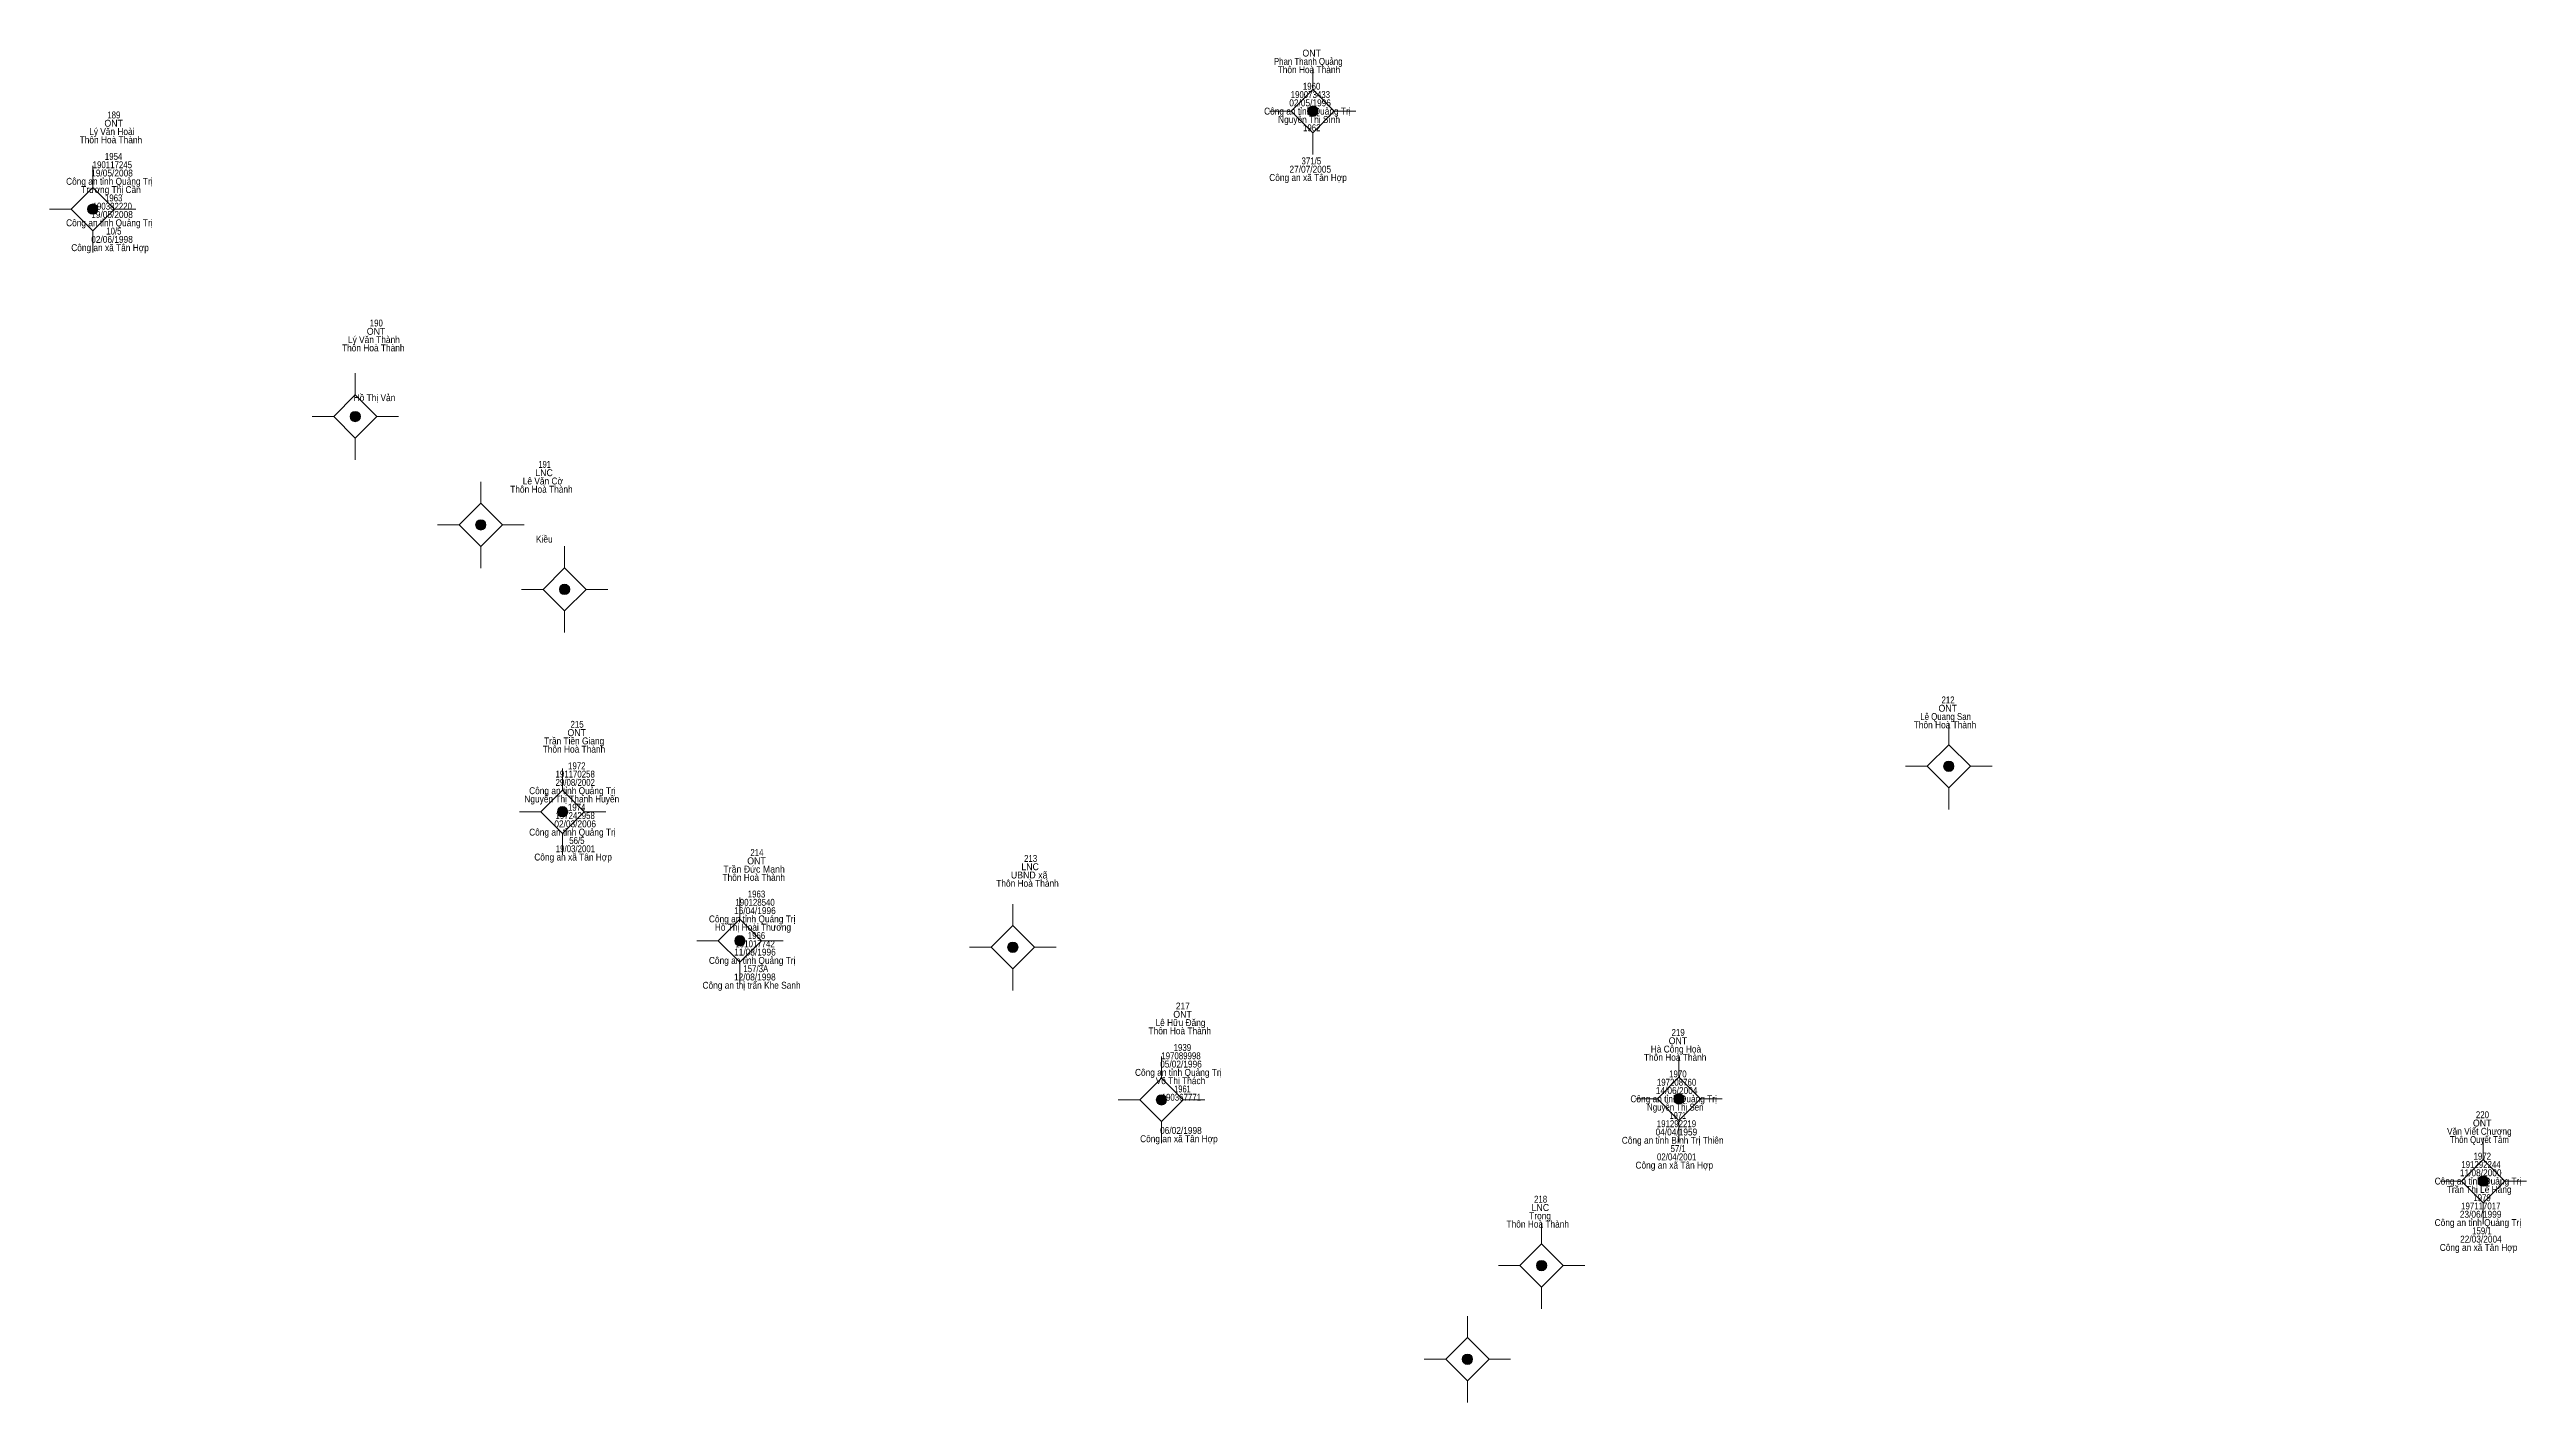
# Model space of a CAD drawing. Header units: metres. Extents: x 548452 to 551009, y 1840956 to 1844548.
# Drawn here: x 550427.2 to 550570.5, y 1841407.7 to 1841486 of the extents above; entities that cross this region are included whole.
import ezdxf
from ezdxf.enums import TextEntityAlignment as Align

# ---------------------------------------------------------------- set-up
doc = ezdxf.new("R2010")
doc.units = ezdxf.units.M
doc.header["$LTSCALE"] = 0.16
doc.layers.add('11', color=7, linetype='Continuous', lineweight=13)
doc.layers.add('15', color=7, linetype='Continuous')

msp = doc.modelspace()

# ---------------------------------------------------------------- hatches: boundary and pattern name
at = {"layer": '11'}
for points in [[(550500.5595, 1841482.46, 1), (550499.9595, 1841482.46, 1)], [(550429.9795, 1841476.79, 1), (550429.3795, 1841476.79, 1)], [(550445.1695, 1841464.79, 1), (550444.5695, 1841464.79, 1)], [(550452.4295, 1841458.52, 1), (550451.8295, 1841458.52, 1)], [(550457.2795, 1841454.79, 1), (550456.6795, 1841454.79, 1)], [(550537.3595, 1841444.55, 1), (550536.7595, 1841444.55, 1)], [(550457.1595, 1841441.92, 1), (550456.5595, 1841441.92, 1)], [(550467.4195, 1841434.46, 1), (550466.8195, 1841434.46, 1)], [(550483.2095, 1841434.08, 1), (550482.6095, 1841434.08, 1)], [(550491.8095, 1841425.25, 1), (550491.2095, 1841425.25, 1)], [(550521.7495, 1841425.31, 1), (550521.1495, 1841425.31, 1)], [(550568.2795, 1841420.55, 1), (550567.6795, 1841420.55, 1)], [(550513.7995, 1841415.66, 1), (550513.1995, 1841415.66, 1)], [(550509.5095, 1841410.24, 1), (550508.9095, 1841410.24, 1)]]:
    msp.add_hatch(color=256, dxfattribs=at).paths.add_polyline_path(points)

# ---------------------------------------------------------------- linework, layer by layer
for p, q in [((550500.26, 1841484.96), (550500.26, 1841483.71)), ((550499.01, 1841482.46), (550497.76, 1841482.46)), ((550502.76, 1841482.46), (550501.51, 1841482.46)), ((550500.26, 1841481.21), (550500.26, 1841479.96)), ((550429.68, 1841479.29), (550429.68, 1841478.04)), ((550428.43, 1841476.79), (550427.18, 1841476.79)), ((550432.18, 1841476.79), (550430.93, 1841476.79)), ((550429.68, 1841475.54), (550429.68, 1841474.29)), ((550444.87, 1841467.29), (550444.87, 1841466.04)), ((550443.62, 1841464.79), (550442.37, 1841464.79)), ((550447.37, 1841464.79), (550446.12, 1841464.79)), ((550444.87, 1841463.54), (550444.87, 1841462.29)), ((550452.13, 1841461.02), (550452.13, 1841459.77)), ((550450.88, 1841458.52), (550449.63, 1841458.52)), ((550454.63, 1841458.52), (550453.38, 1841458.52)), ((550452.13, 1841457.27), (550452.13, 1841456.02)), ((550456.98, 1841457.29), (550456.98, 1841456.04)), ((550455.73, 1841454.79), (550454.48, 1841454.79)), ((550459.48, 1841454.79), (550458.23, 1841454.79)), ((550456.98, 1841453.54), (550456.98, 1841452.29)), ((550537.06, 1841447.05), (550537.06, 1841445.8)), ((550456.86, 1841444.42), (550456.86, 1841443.17)), ((550535.81, 1841444.55), (550534.56, 1841444.55)), ((550539.56, 1841444.55), (550538.31, 1841444.55)), ((550537.06, 1841443.3), (550537.06, 1841442.05)), ((550455.61, 1841441.92), (550454.36, 1841441.92)), ((550459.36, 1841441.92), (550458.11, 1841441.92)), ((550456.86, 1841440.67), (550456.86, 1841439.42)), ((550467.12, 1841436.96), (550467.12, 1841435.71)), ((550482.91, 1841436.58), (550482.91, 1841435.33)), ((550465.87, 1841434.46), (550464.62, 1841434.46)), ((550469.62, 1841434.46), (550468.37, 1841434.46)), ((550481.66, 1841434.08), (550480.41, 1841434.08)), ((550485.41, 1841434.08), (550484.16, 1841434.08)), ((550467.12, 1841433.21), (550467.12, 1841431.96)), ((550482.91, 1841432.83), (550482.91, 1841431.58)), ((550491.51, 1841427.75), (550491.51, 1841426.5)), ((550521.45, 1841427.81), (550521.45, 1841426.56)), ((550490.26, 1841425.25), (550489.01, 1841425.25)), ((550494.01, 1841425.25), (550492.76, 1841425.25)), ((550520.2, 1841425.31), (550518.95, 1841425.31)), ((550523.95, 1841425.31), (550522.7, 1841425.31)), ((550491.51, 1841424), (550491.51, 1841422.75)), ((550521.45, 1841424.06), (550521.45, 1841422.81)), ((550567.98, 1841423.05), (550567.98, 1841421.8)), ((550566.73, 1841420.55), (550565.48, 1841420.55)), ((550570.48, 1841420.55), (550569.23, 1841420.55)), ((550513.5, 1841418.16), (550513.5, 1841416.91)), ((550567.98, 1841419.3), (550567.98, 1841418.05)), ((550512.25, 1841415.66), (550511, 1841415.66)), ((550516, 1841415.66), (550514.75, 1841415.66)), ((550513.5, 1841414.41), (550513.5, 1841413.16)), ((550509.21, 1841412.74), (550509.21, 1841411.49)), ((550507.96, 1841410.24), (550506.71, 1841410.24)), ((550511.71, 1841410.24), (550510.46, 1841410.24)), ((550509.21, 1841408.99), (550509.21, 1841407.74))]:
    msp.add_line(p, q, dxfattribs=at)
for points in [[(550500.26, 1841483.71), (550499.01, 1841482.46), (550500.26, 1841481.21), (550501.51, 1841482.46)], [(550429.68, 1841478.04), (550428.43, 1841476.79), (550429.68, 1841475.54), (550430.93, 1841476.79)], [(550444.87, 1841466.04), (550443.62, 1841464.79), (550444.87, 1841463.54), (550446.12, 1841464.79)], [(550452.13, 1841459.77), (550450.88, 1841458.52), (550452.13, 1841457.27), (550453.38, 1841458.52)], [(550456.98, 1841456.04), (550455.73, 1841454.79), (550456.98, 1841453.54), (550458.23, 1841454.79)], [(550537.06, 1841445.8), (550535.81, 1841444.55), (550537.06, 1841443.3), (550538.31, 1841444.55)], [(550456.86, 1841443.17), (550455.61, 1841441.92), (550456.86, 1841440.67), (550458.11, 1841441.92)], [(550467.12, 1841435.71), (550465.87, 1841434.46), (550467.12, 1841433.21), (550468.37, 1841434.46)], [(550482.91, 1841435.33), (550481.66, 1841434.08), (550482.91, 1841432.83), (550484.16, 1841434.08)], [(550491.51, 1841426.5), (550490.26, 1841425.25), (550491.51, 1841424), (550492.76, 1841425.25)], [(550521.45, 1841426.56), (550520.2, 1841425.31), (550521.45, 1841424.06), (550522.7, 1841425.31)], [(550567.98, 1841421.8), (550566.73, 1841420.55), (550567.98, 1841419.3), (550569.23, 1841420.55)], [(550513.5, 1841416.91), (550512.25, 1841415.66), (550513.5, 1841414.41), (550514.75, 1841415.66)], [(550509.21, 1841411.49), (550507.96, 1841410.24), (550509.21, 1841408.99), (550510.46, 1841410.24)]]:
    msp.add_lwpolyline(points, close=True, dxfattribs=at)
for centre in [(550500.2595, 1841482.46), (550429.6795, 1841476.79), (550444.8695, 1841464.79), (550452.1295, 1841458.52), (550456.9795, 1841454.79), (550537.0595, 1841444.55), (550456.8595, 1841441.92), (550467.1195, 1841434.46), (550482.9095, 1841434.08), (550491.5095, 1841425.25), (550521.4495, 1841425.31), (550567.9795, 1841420.55), (550513.4995, 1841415.66), (550509.2095, 1841410.24)]:
    msp.add_circle(centre, 0.3, dxfattribs=at)

# ---------------------------------------------------------------- texts
at = {"layer": '15'}
for s, width, p in [('Phan Thanh Quảng', 0.85, (550500, 1841485.14)), ('ONT', 0.95, (550500.2, 1841485.62)), ('Thôn Hoà Thành', 0.9, (550500.04, 1841484.66)), ('1960', 0.85, (550500.195, 1841483.7)), ('189', 0.85, (550430.9, 1841482.04)), ('Công an tỉnh Quảng Trị', 0.9, (550499.95, 1841482.26)), ('02/05/1996', 0.9, (550500.11, 1841482.74)), ('190073433', 0.85, (550500.125, 1841483.22)), ('Thôn Hoà Thành', 0.9, (550430.73, 1841480.6)), ('Lý Văn Hoài', 0.9, (550430.785, 1841481.08)), ('ONT', 0.95, (550430.89, 1841481.56)), ('Nguyễn Thị Sính', 0.9, (550500.05, 1841481.78)), ('1962', 0.85, (550500.205, 1841481.3)), ('190117245', 0.85, (550430.815, 1841479.16)), ('1954', 0.85, (550430.885, 1841479.64)), ('371/5', 0.85, (550500.18, 1841479.38)), ('Công an tỉnh Quảng Trị', 0.9, (550430.64, 1841478.2)), ('Trương Thị Cần', 0.9, (550430.735, 1841477.72)), ('19/05/2008', 0.9, (550430.795, 1841478.68)), ('Công an xã Tân Hợp', 0.9, (550499.99, 1841478.42)), ('27/07/2005', 0.9, (550500.12, 1841478.9)), ('19/05/2008', 0.9, (550430.795, 1841476.28)), ('190382220', 0.85, (550430.81, 1841476.76)), ('1963', 0.85, (550430.89, 1841477.24)), ('Công an tỉnh Quảng Trị', 0.9, (550430.64, 1841475.8)), ('02/06/1998', 0.9, (550430.795, 1841474.84)), ('10/5', 0.85, (550430.9, 1841475.32)), ('Công an xã Tân Hợp', 0.9, (550430.68, 1841474.36)), ('ONT', 0.95, (550446.07, 1841469.52)), ('190', 0.85, (550446.085, 1841470)), ('Thôn Hoà Thành', 0.9, (550445.91, 1841468.56)), ('Lý Văn Thành', 0.9, (550445.945, 1841469.04)), ('Hồ Thị Vản', 0.9, (550445.98, 1841465.68)), ('Lê Văn Cờ', 0.9, (550455.72, 1841460.86)), ('LNC', 0.95, (550455.79, 1841461.34)), ('191', 0.8, (550455.825, 1841461.82)), ('Thôn Hoà Thành', 0.9, (550455.64, 1841460.38)), ('Kiều', 0.9, (550455.805, 1841457.5)), ('ONT', 0.95, (550537, 1841447.71)), ('212', 0.85, (550537.015, 1841448.19)), ('ONT', 0.95, (550457.68, 1841446.3)), ('215', 0.85, (550457.7, 1841446.78)), ('Thôn Hoà Thành', 0.9, (550536.84, 1841446.75)), ('Lê Quang San', 0.85, (550536.875, 1841447.23)), ('Thôn Hoà Thành', 0.9, (550457.52, 1841445.34)), ('Trần Tiền Giang', 0.9, (550457.53, 1841445.82)), ('29/08/2002', 0.85, (550457.595, 1841443.42)), ('191170258', 0.85, (550457.59, 1841443.9)), ('1972', 0.85, (550457.685, 1841444.38)), ('Nguyễn Thị Thanh Huyền', 0.9, (550457.395, 1841442.46)), ('Công an tỉnh Quảng Trị', 0.9, (550457.43, 1841442.94)), ('1974', 0.85, (550457.675, 1841441.98)), ('Công an tỉnh Quảng Trị', 0.9, (550457.43, 1841440.54)), ('02/03/2006', 0.9, (550457.59, 1841441.02)), ('197242958', 0.85, (550457.59, 1841441.5)), ('Công an xã Tân Hợp', 0.9, (550457.47, 1841439.1)), ('19/03/2001', 0.85, (550457.605, 1841439.58)), ('56/5', 0.85, (550457.69, 1841440.06)), ('214', 0.85, (550468.105, 1841439.36)), ('213', 0.85, (550483.94, 1841439.02)), ('Thôn Hoà Thành', 0.9, (550467.92, 1841437.92)), ('Trần Đức Mạnh', 0.95, (550467.94, 1841438.4)), ('ONT', 0.95, (550468.08, 1841438.88)), ('Thôn Hoà Thành', 0.9, (550483.76, 1841437.58)), ('UBND xã', 0.95, (550483.855, 1841438.06)), ('LNC', 0.95, (550483.91, 1841438.54)), ('190128540', 0.85, (550468, 1841436.48)), ('1963', 0.85, (550468.08, 1841436.96)), ('Công an tỉnh Quảng Trị', 0.9, (550467.83, 1841435.52)), ('Hồ Thị Hoài Thương', 0.9, (550467.875, 1841435.04)), ('16/04/1996', 0.9, (550467.99, 1841436)), ('11/08/1996', 0.9, (550467.99, 1841433.6)), ('191017742', 0.85, (550468, 1841434.08)), ('1966', 0.85, (550468.08, 1841434.56)), ('Công an tỉnh Quảng Trị', 0.9, (550467.83, 1841433.12)), ('12/08/1998', 0.9, (550467.985, 1841432.16)), ('157/3A', 0.85, (550468.04, 1841432.64)), ('Công an thị trấn Khe Sanh', 0.9, (550467.795, 1841431.68)), ('217', 0.9, (550492.745, 1841430.48)), ('Thôn Hoà Thành', 0.9, (550492.57, 1841429.04)), ('Lê Hữu Đăng', 0.9, (550492.61, 1841429.52)), ('ONT', 0.95, (550492.73, 1841430)), ('197089998', 0.85, (550492.64, 1841427.6)), ('1939', 0.85, (550492.72, 1841428.08)), ('Thôn Hoà Thành', 0.9, (550521.23, 1841427.51)), ('Hà Công Hoà', 0.9, (550521.275, 1841427.99)), ('ONT', 0.95, (550521.39, 1841428.47)), ('219', 0.85, (550521.4, 1841428.95)), ('Công an tỉnh Quảng Trị', 0.9, (550492.48, 1841426.64)), ('Võ Thị Thách', 0.9, (550492.61, 1841426.16)), ('05/02/1996', 0.9, (550492.64, 1841427.12)), ('1970', 0.85, (550521.385, 1841426.55)), ('190367771', 0.85, (550492.66, 1841425.2)), ('1961', 0.8, (550492.725, 1841425.68)), ('Công an tỉnh Quảng Trị', 0.9, (550521.14, 1841425.11)), ('Nguyễn Thị Sen', 0.85, (550521.235, 1841424.63)), ('14/06/2004', 0.9, (550521.315, 1841425.59)), ('197208760', 0.85, (550521.31, 1841426.07)), ('06/02/1998', 0.9, (550492.635, 1841423.28)), ('191292219', 0.85, (550521.305, 1841423.67)), ('1971', 0.8, (550521.385, 1841424.15)), ('Văn Viết Chương', 0.9, (550567.755, 1841423.23)), ('ONT', 0.95, (550567.92, 1841423.71)), ('220', 0.85, (550567.935, 1841424.19)), ('Công an xã Tân Hợp', 0.9, (550492.52, 1841422.8)), ('Công an tỉnh Bình Trị Thiên', 0.9, (550521.085, 1841422.71)), ('04/04/1959', 0.9, (550521.3, 1841423.19)), ('57/1', 0.85, (550521.405, 1841422.23)), ('Thôn Quyết Tâm', 0.85, (550567.76, 1841422.75)), ('Công an xã Tân Hợp', 0.9, (550521.18, 1841421.27)), ('02/04/2001', 0.85, (550521.315, 1841421.75)), ('Công an tỉnh Quảng Trị', 0.9, (550567.67, 1841420.35)), ('11/08/2000', 0.9, (550567.835, 1841420.83)), ('191292244', 0.85, (550567.85, 1841421.31)), ('1972', 0.85, (550567.925, 1841421.79)), ('218', 0.85, (550513.445, 1841419.3)), ('Trần Thị Lê Hằng', 0.9, (550567.745, 1841419.87)), ('1979', 0.85, (550567.91, 1841419.39)), ('Thôn Hoà Thành', 0.9, (550513.28, 1841417.86)), ('Trọng', 0.9, (550513.415, 1841418.34)), ('LNC', 0.95, (550513.43, 1841418.82)), ('Công an tỉnh Quảng Trị', 0.9, (550567.67, 1841417.95)), ('23/06/1999', 0.9, (550567.83, 1841418.43)), ('197117017', 0.85, (550567.84, 1841418.91)), ('Công an xã Tân Hợp', 0.9, (550567.71, 1841416.51)), ('22/03/2004', 0.9, (550567.845, 1841416.99)), ('159/1', 0.85, (550567.905, 1841417.47))]:
    msp.add_text(s, height=0.4, dxfattribs=dict(at, width=width)).set_placement(p, align=Align.CENTER)

doc.saveas('drawing.dxf')
